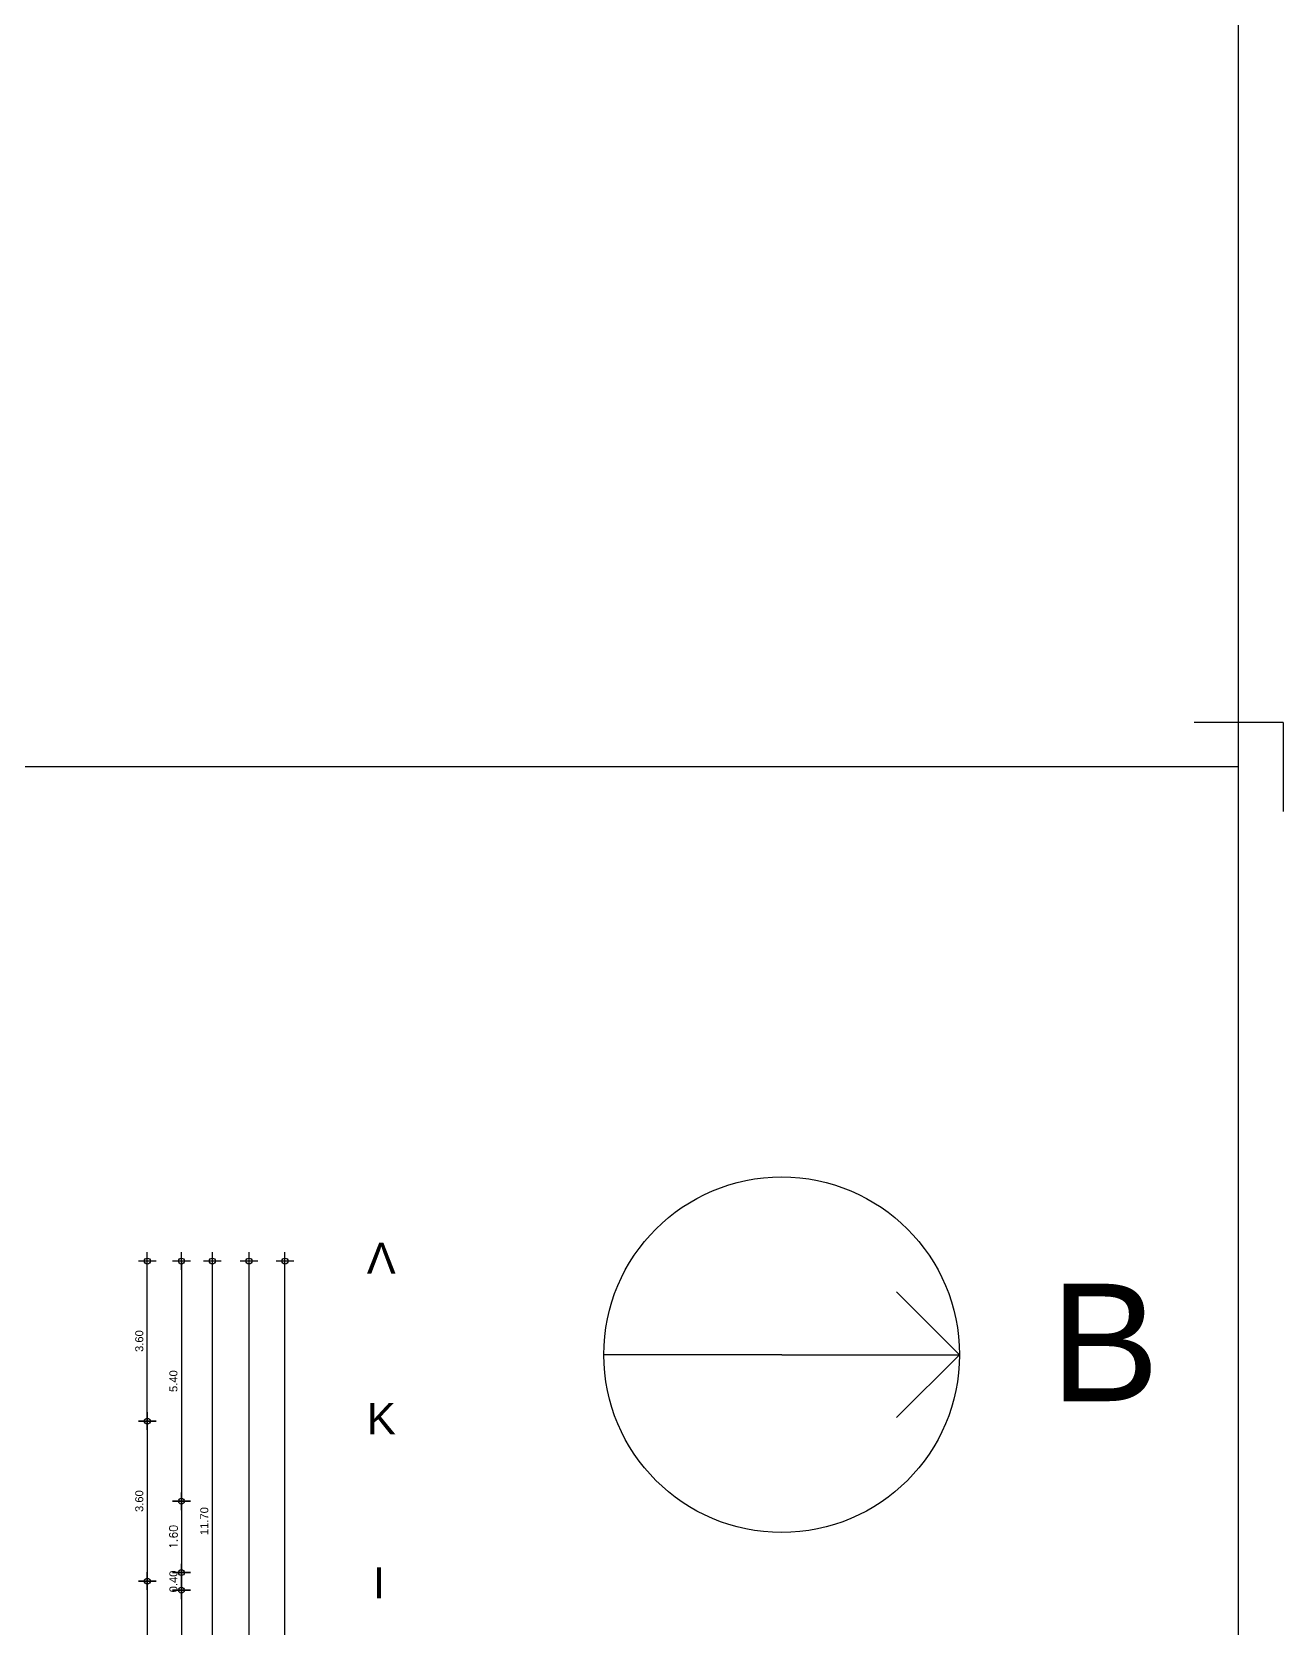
# Model space of a CAD drawing. Header units: metres. Extents: x 0 to 132, y -109 to 310.
# Drawn here: x 55.85 to 84, y 39.03 to 74.94 of the extents above; entities that cross this region are included whole.
import ezdxf

# ---------------------------------------------------------------- set-up
doc = ezdxf.new("R2010")
doc.units = ezdxf.units.M
doc.header["$LTSCALE"] = 0.036
doc.layers.get('0').update_dxf_attribs({"color": 252})
doc.layers.get('Defpoints').update_dxf_attribs({"color": 252})
for name, color, linetype in [('arxitektonika', 254, 'Continuous'), ('BORDER', 252, 'Continuous'), ('DIMBLK', 252, 'Continuous'), ('electext', 20, 'Continuous'), ('LAYER-ON', 252, 'Continuous'), ('MARKS', 252, 'Continuous')]:
    doc.layers.add(name, color=color, linetype=linetype)
doc.styles.add('COMU-N', font='arial.ttf')
doc.styles.get("Standard").update_dxf_attribs({"font": 'arial.ttf'})
doc.dimstyles.new('CADWDOT', dxfattribs={"dimscale": 0.1, "dimtxt": 1.8, "dimasz": 0.08, "dimexe": 2, "dimexo": 0, "dimgap": 0.09, "dimtad": 0, "dimrnd": 0.001, "dimzin": 0, "dimdsep": 46, "dimtxsty": 'Standard', "dimblk1": 'ARTDIM', "dimblk2": 'ARTDIM', "dimsah": 1, "dimcen": 0.09, "dimdle": 0.05, "dimse1": 1, "dimse2": 1, "dimadec": 0, "dimazin": 0, "dimtfac": 1, "dimtmove": 0, "dimatfit": 3, "dimldrblk": 'ARTDIM', "dimfxl": 2, "dimtvp": 0.9999, "dimtolj": 1, "dimtzin": 0, "dimarcsym": 0})

# ---------------------------------------------------------------- blocks, each defined once
blk = doc.blocks.new('art103')
at = {"layer": 'BORDER'}
for p, q in [((20.75, 14.6), (0.25, 14.6)), ((20.75, 0.25), (20.75, 14.6))]:
    blk.add_line(p, q, dxfattribs=at)
at = {"layer": 'MARKS'}
for q in [(20.5, 14.85), (21, 14.35)]:
    blk.add_line((21, 14.85), q, dxfattribs=at)
blk = doc.blocks.new('ARTDIM')
at = {"layer": 'DIMBLK'}
for p, q in [((-24.9975, 0), (24.9975, 0)), ((0, -24.9975), (0, 24.9975))]:
    blk.add_line(p, q, dxfattribs=at)
blk.add_circle((0, 0), 8.25, dxfattribs=at)
blk = doc.blocks.new('*D128')
at = {"layer": 'arxitektonika', "color": 0, "lineweight": -2}
blk.add_line((59.217, 47.275), (59.217, 41.888), dxfattribs=at)
at = {"layer": 'Defpoints', "color": 0, "transparency": 16777216}
for p in [(58.128, 47.283), (58.128, 41.88), (59.217, 41.88)]:
    blk.add_point(p, dxfattribs=at)
at = {"layer": 'arxitektonika', "color": 0, "lineweight": -2, "xscale": 0.008, "yscale": 0.008, "zscale": 0.008}
for p, rotation in [((59.217, 47.283), 90), ((59.217, 41.88), 270)]:
    blk.add_blockref('ARTDIM', p, dxfattribs=dict(at, rotation=rotation))
at = {"layer": 'arxitektonika', "color": 0, "insert": (59.037, 44.582), "char_height": 0.18, "attachment_point": 5, "rotation": 90}
blk.add_mtext('\\A1;5.40', dxfattribs=at)
blk = doc.blocks.new('*D129')
at = {"layer": 'arxitektonika', "color": 0, "lineweight": -2}
blk.add_line((59.217, 41.872), (59.217, 40.282), dxfattribs=at)
at = {"layer": 'Defpoints', "color": 0, "transparency": 16777216}
for p in [(60.189, 41.88), (59.217, 40.274), (60.189, 40.274)]:
    blk.add_point(p, dxfattribs=at)
at = {"layer": 'arxitektonika', "color": 0, "lineweight": -2, "xscale": 0.008, "yscale": 0.008, "zscale": 0.008}
for p, rotation in [((59.217, 41.88), 90), ((59.217, 40.274), 270)]:
    blk.add_blockref('ARTDIM', p, dxfattribs=dict(at, rotation=rotation))
at = {"layer": 'arxitektonika', "color": 0, "insert": (59.037, 41.077), "char_height": 0.18, "attachment_point": 5, "rotation": 90}
blk.add_mtext('\\A1;{\\Fcomplex.shx;1.60}', dxfattribs=at)
blk = doc.blocks.new('*D130')
at = {"layer": 'arxitektonika', "color": 0, "lineweight": -2}
blk.add_line((59.217, 40.266), (59.217, 39.885), dxfattribs=at)
at = {"layer": 'Defpoints', "color": 0, "transparency": 16777216}
for p in [(60.189, 40.274), (59.217, 39.877), (60.189, 39.877)]:
    blk.add_point(p, dxfattribs=at)
at = {"layer": 'arxitektonika', "color": 0, "lineweight": -2, "xscale": 0.008, "yscale": 0.008, "zscale": 0.008}
for p, rotation in [((59.217, 40.274), 90), ((59.217, 39.877), 270)]:
    blk.add_blockref('ARTDIM', p, dxfattribs=dict(at, rotation=rotation))
at = {"layer": 'arxitektonika', "color": 0, "insert": (59.037, 40.075), "char_height": 0.18, "attachment_point": 5, "rotation": 90}
blk.add_mtext('\\A1;0.40', dxfattribs=at)
blk = doc.blocks.new('*D131')
at = {"layer": 'arxitektonika', "color": 0, "lineweight": -2}
blk.add_line((59.217, 39.869), (59.217, 36.688), dxfattribs=at)
at = {"layer": 'Defpoints', "color": 0, "transparency": 16777216}
for p in [(60.189, 39.877), (59.217, 36.68), (60.189, 36.68)]:
    blk.add_point(p, dxfattribs=at)
at = {"layer": 'arxitektonika', "color": 0, "lineweight": -2, "xscale": 0.008, "yscale": 0.008, "zscale": 0.008}
for p, rotation in [((59.217, 39.877), 90), ((59.217, 36.68), 270)]:
    blk.add_blockref('ARTDIM', p, dxfattribs=dict(at, rotation=rotation))
at = {"layer": 'arxitektonika', "color": 0, "insert": (59.037, 38.279), "char_height": 0.18, "attachment_point": 5, "rotation": 90}
blk.add_mtext('\\A1;3.20', dxfattribs=at)
blk = doc.blocks.new('*D140')
at = {"layer": 'arxitektonika', "color": 0, "lineweight": -2}
blk.add_line((59.912, 35.591), (59.912, 47.275), dxfattribs=at)
at = {"layer": 'Defpoints', "color": 0, "transparency": 16777216}
for p in [(57.55, 47.283), (59.912, 47.283), (57.55, 35.583)]:
    blk.add_point(p, dxfattribs=at)
at = {"layer": 'arxitektonika', "color": 0, "lineweight": -2, "xscale": 0.008, "yscale": 0.008, "zscale": 0.008}
for p, rotation in [((59.912, 47.283), 90), ((59.912, 35.583), 270)]:
    blk.add_blockref('ARTDIM', p, dxfattribs=dict(at, rotation=rotation))
at = {"layer": 'arxitektonika', "color": 0, "insert": (59.732, 41.433), "char_height": 0.18, "attachment_point": 5, "rotation": 90}
blk.add_mtext('\\A1;11.70', dxfattribs=at)
blk = doc.blocks.new('*D142')
at = {"layer": 'arxitektonika', "color": 0, "lineweight": -2}
blk.add_line((60.737, 25.391), (60.737, 47.275), dxfattribs=at)
at = {"layer": 'Defpoints', "color": 0, "transparency": 16777216}
for p in [(57.623, 47.283), (60.737, 47.283), (57.623, 25.383)]:
    blk.add_point(p, dxfattribs=at)
at = {"layer": 'arxitektonika', "color": 0, "lineweight": -2, "xscale": 0.008, "yscale": 0.008, "zscale": 0.008}
for p, rotation in [((60.737, 47.283), 90), ((60.737, 25.383), 270)]:
    blk.add_blockref('ARTDIM', p, dxfattribs=dict(at, rotation=rotation))
at = {"layer": 'arxitektonika', "color": 0, "insert": (60.557, 36.333), "char_height": 0.18, "attachment_point": 5, "rotation": 90}
blk.add_mtext('\\A1;21.90', dxfattribs=at)
blk = doc.blocks.new('*D143')
at = {"layer": 'arxitektonika', "color": 0, "lineweight": -2}
blk.add_line((61.546, 14.191), (61.546, 47.275), dxfattribs=at)
at = {"layer": 'Defpoints', "color": 0, "transparency": 16777216}
for p in [(57.296, 47.283), (61.546, 47.283), (57.37, 14.183)]:
    blk.add_point(p, dxfattribs=at)
at = {"layer": 'arxitektonika', "color": 0, "lineweight": -2, "xscale": 0.008, "yscale": 0.008, "zscale": 0.008}
for p, rotation in [((61.546, 47.283), 90), ((61.546, 14.183), 270)]:
    blk.add_blockref('ARTDIM', p, dxfattribs=dict(at, rotation=rotation))
at = {"layer": 'arxitektonika', "color": 0, "insert": (61.366, 30.733), "char_height": 0.18, "attachment_point": 5, "rotation": 90}
blk.add_mtext('\\A1;33.10', dxfattribs=at)
blk = doc.blocks.new('*D159')
at = {"layer": 'arxitektonika', "color": 0, "lineweight": -2}
blk.add_line((58.449, 43.691), (58.449, 47.275), dxfattribs=at)
at = {"layer": 'Defpoints', "color": 0, "transparency": 16777216}
for p in [(58.449, 47.283), (63.208, 47.283), (63.208, 43.683)]:
    blk.add_point(p, dxfattribs=at)
at = {"layer": 'arxitektonika', "color": 0, "lineweight": -2, "xscale": 0.008, "yscale": 0.008, "zscale": 0.008}
for p, rotation in [((58.449, 47.283), 90), ((58.449, 43.683), 270)]:
    blk.add_blockref('ARTDIM', p, dxfattribs=dict(at, rotation=rotation))
at = {"layer": 'arxitektonika', "color": 0, "insert": (58.269, 45.483), "char_height": 0.18, "attachment_point": 5, "rotation": 90}
blk.add_mtext('\\A1;3.60', dxfattribs=at)
blk = doc.blocks.new('*D160')
at = {"layer": 'arxitektonika', "color": 0, "lineweight": -2}
blk.add_line((58.449, 43.675), (58.449, 40.091), dxfattribs=at)
at = {"layer": 'Defpoints', "color": 0, "transparency": 16777216}
for p in [(63.208, 43.683), (58.449, 40.083), (63.208, 40.083)]:
    blk.add_point(p, dxfattribs=at)
at = {"layer": 'arxitektonika', "color": 0, "lineweight": -2, "xscale": 0.008, "yscale": 0.008, "zscale": 0.008}
for p, rotation in [((58.449, 43.683), 90), ((58.449, 40.083), 270)]:
    blk.add_blockref('ARTDIM', p, dxfattribs=dict(at, rotation=rotation))
at = {"layer": 'arxitektonika', "color": 0, "insert": (58.269, 41.883), "char_height": 0.18, "attachment_point": 5, "rotation": 90}
blk.add_mtext('\\A1;3.60', dxfattribs=at)
blk = doc.blocks.new('*D161')
at = {"layer": 'arxitektonika', "color": 0, "lineweight": -2}
blk.add_line((58.449, 40.075), (58.449, 36.491), dxfattribs=at)
at = {"layer": 'Defpoints', "color": 0, "transparency": 16777216}
for p in [(63.208, 40.083), (58.449, 36.483), (63.208, 36.483)]:
    blk.add_point(p, dxfattribs=at)
at = {"layer": 'arxitektonika', "color": 0, "lineweight": -2, "xscale": 0.008, "yscale": 0.008, "zscale": 0.008}
for p, rotation in [((58.449, 40.083), 90), ((58.449, 36.483), 270)]:
    blk.add_blockref('ARTDIM', p, dxfattribs=dict(at, rotation=rotation))
at = {"layer": 'arxitektonika', "color": 0, "insert": (58.269, 38.283), "char_height": 0.18, "attachment_point": 5, "rotation": 90}
blk.add_mtext('\\A1;3.60', dxfattribs=at)

msp = doc.modelspace()

# ---------------------------------------------------------------- linework, layer by layer
msp.add_line((83, -108.949), (83, 309.662))
at = {"layer": 'electext'}
for p, q in [((76.72, 45.176), (75.306, 46.59)), ((72.72, 45.176), (68.72, 45.176)), ((72.72, 45.176), (76.72, 45.176)), ((75.306, 43.766), (76.72, 45.176))]:
    msp.add_line(p, q, dxfattribs=at)
msp.add_circle((72.72, 45.176), 4, dxfattribs=at)

# ---------------------------------------------------------------- block references
at = {"layer": 'LAYER-ON', "xscale": 4, "yscale": 4, "zscale": 4}
msp.add_blockref('art103', (0, 0), dxfattribs=at)

# ---------------------------------------------------------------- texts
at = {"layer": 'arxitektonika', "style": 'COMU-N'}
for s, p in [('Λ', (63.386, 46.997)), ('Κ', (63.386, 43.387)), ('Ι', (63.523, 39.696))]:
    msp.add_text(s, height=0.7, dxfattribs=at).set_placement(p)
at = {"layer": 'electext', "insert": (78.758, 46.773), "char_height": 2.642, "attachment_point": 1}
msp.add_mtext_dynamic_manual_height_columns('B', width=2.29418, gutter_width=0.6, heights=[0], dxfattribs=at)

# ---------------------------------------------------------------- dimensions: what is measured, and where the dimension line sits
at = {"layer": 'arxitektonika'}
for base, p1, p2, picture, middle in [((61.546, 47.283), (57.37, 14.183), (57.296, 47.283), '*D143', (61.366, 30.733)), ((59.912, 47.283), (57.55, 35.583), (57.55, 47.283), '*D140', (59.732, 41.433)), ((60.737, 47.283), (57.623, 25.383), (57.623, 47.283), '*D142', (60.557, 36.333)), ((59.217, 41.88), (58.128, 47.283), (58.128, 41.88), '*D128', (59.037, 44.582)), ((58.449, 47.283), (63.208, 43.683), (63.208, 47.283), '*D159', (58.269, 45.483)), ((58.449, 40.083), (63.208, 43.683), (63.208, 40.083), '*D160', (58.269, 41.883)), ((58.449, 36.483), (63.208, 40.083), (63.208, 36.483), '*D161', (58.269, 38.283)), ((59.217, 36.68), (60.189, 39.877), (60.189, 36.68), '*D131', (59.037, 38.279))]:
    dim = msp.add_linear_dim(base=base, p1=p1, p2=p2, angle=90, dimstyle='CADWDOT', dxfattribs=at)
    dim.commit()
    dim.dimension.update_dxf_attribs({"geometry": picture, "text_midpoint": middle})
dim = msp.add_linear_dim(base=(59.217, 40.274), p1=(60.189, 41.88), p2=(60.189, 40.274), angle=90, text='{\\Fcomplex.shx;1.60}', dimstyle='CADWDOT', dxfattribs=at)
dim.commit()
dim.dimension.update_dxf_attribs({"geometry": '*D129', "text_midpoint": (59.037, 41.077)})
dim = msp.add_linear_dim(base=(59.217, 39.877), p1=(60.189, 40.274), p2=(60.189, 39.877), angle=90, dimstyle='CADWDOT', dxfattribs=at)
dim.commit()
dim.dimension.update_dxf_attribs({"geometry": '*D130', "text_midpoint": (59.217, 40.075), "dimtype": 160})

doc.saveas('drawing.dxf')
